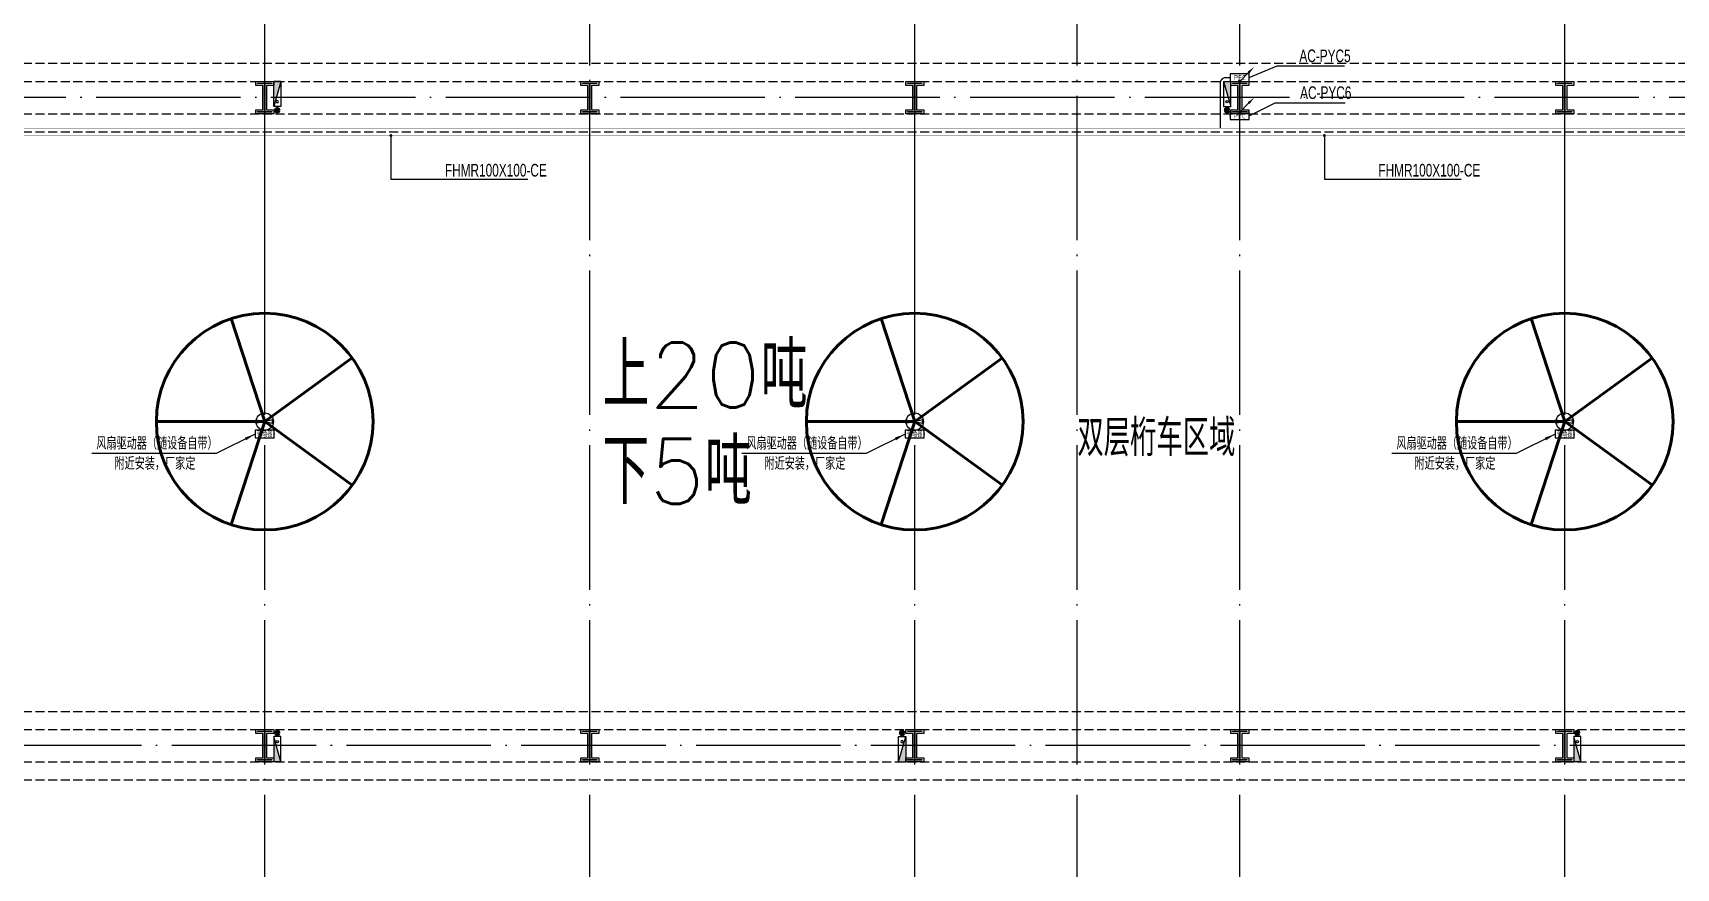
# Model space of a CAD drawing. Extents: x -1396510 to 1250330, y -1892470 to 1623980.
# Drawn here: x -234274 to -188769, y -1327367 to -1304230 of the extents above; entities that cross this region are included whole.
import ezdxf
from ezdxf.enums import TextEntityAlignment as Align

# ---------------------------------------------------------------- set-up
doc = ezdxf.new("R2010")
doc.units = 0
doc.header["$LTSCALE"] = 1000
doc.header["$MEASUREMENT"] = 0
doc.linetypes.add('DASH', pattern=[0.35, 0.25, -0.1])
doc.linetypes.add('DOTE', pattern=[2.42, 2, -0.2, 0.02, -0.2])
for name, color, linetype in [('A-AXIS-DOTE', 14, 'DOTE'), ('A-HATCH-2', 251, 'Continuous'), ('A-LIN-V', 9, 'Continuous'), ('A-WINDOW', 140, 'Continuous'), ('AS-COLN', 6, 'Continuous'), ('CABLETRAY_DIM', 3, 'Continuous'), ('CABLETRAY_FIRE', 1, 'DASH'), ('DIM-箱柜', 3, 'Continuous'), ('EQUIP-动力', 3, 'Continuous'), ('EQUIP-箱柜', 3, 'Continuous'), ('LWIRE', 4, 'Continuous'), ('PUB_TEXT', 7, 'Continuous'), ('SB_ZF消火栓', 10, 'Continuous'), ('SB_ZF消火栓M', 10, 'Continuous'), ('WIRE-照明', 1, 'Continuous')]:
    doc.layers.add(name, color=color, linetype=linetype)
doc.layers.add('A-云线2', color=3, linetype='Continuous', plot=False)
doc.layers.add('LG-ZF消防', color=1, linetype='Continuous', lineweight=60)
doc.styles.add('_TEL_ATTDEF', font='GBENOR', dxfattribs={"width": 0.8, "height": 3, "bigfont": 'GBCBIG'})
doc.styles.add('_TEL_DIM', font='SIMPLEX', dxfattribs={"width": 0.8, "height": 3.5, "bigfont": 'HZTXT'})
doc.styles.add('A-STANDARD', font='SIMPLEX', dxfattribs={"bigfont": 'GBCBIG'})
doc.styles.add('HZTXT5', font='aa.shx', dxfattribs={"width": 0.7, "bigfont": 'hztxt.shx'})
doc.styles.get("Standard").update_dxf_attribs({"font": 'gbenor.shx', "bigfont": 'gbcbig.shx'})

# ---------------------------------------------------------------- blocks, each defined once
blk = doc.blocks.new('G$C2F382D44')
at = {"color": 0, "style": 'A-STANDARD'}
for s, p in [('上20吨', (-2949, 425)), ('下5吨', (-2952, -2245))]:
    blk.add_text(s, height=1800, dxfattribs=at).set_placement(p)
blk = doc.blocks.new('4324324')
at = {"layer": 'A-HATCH-2', "color": 8, "linetype": 'DASH'}
for p, q in [((-294754, 603720), (-128854, 603720)), ((-294754, 603220), (-128854, 603220)), ((-294754, 602320), (-128854, 602320)), ((-294754, 601820), (-128854, 601820)), ((-294754, 585770), (-128854, 585770)), ((-294754, 585270), (-128854, 585270)), ((-307354, 584370), (-128854, 584370)), ((-307354, 583870), (-128854, 583870))]:
    blk.add_line(p, q, dxfattribs=at)
blk = doc.blocks.new('w4324324')
at = {"layer": 'A-HATCH-2', "color": 0, "lineweight": 60}
for q in [(-1694760, 686605), (-1697614, 684532), (-1691907, 684532), (-1696524, 681178), (-1692997, 681178)]:
    blk.add_line((-1694760, 683605), q, dxfattribs=at)
blk.add_circle((-1694760, 683605), 3000, dxfattribs=at)
blk = doc.blocks.new('342343')
at = {"layer": 'A-LIN-V', "color": 8}
for p in [(1066610, 27556), (1066610, 9556), (1066610, -8444)]:
    blk.add_blockref('w4324324', p, dxfattribs=at)
blk = doc.blocks.new('w42343243')
at = {"layer": 'A-HATCH-2', "color": 8}
blk.add_lwpolyline([(-165104, 621070), (-164604, 621070), (-164604, 620958), (-164800, 620958), (-164800, 620282), (-164604, 620282), (-164604, 620170), (-165104, 620170), (-165104, 620282), (-164908, 620282), (-164908, 620958), (-165104, 620958)], close=True, dxfattribs=at)
at = {"layer": 'AS-COLN', "color": 3}
blk.add_lwpolyline([(-165054, 621020), (-164654, 621020), (-164654, 621008), (-164850, 621008), (-164850, 620232), (-164654, 620232), (-164654, 620220), (-165054, 620220), (-165054, 620232), (-164858, 620232), (-164858, 621008), (-165054, 621008)], close=True, dxfattribs=at)
blk = doc.blocks.new('42343')
at = {"layer": 'A-WINDOW'}
for p in [(-63000, -17850), (-54000, -17850), (-45000, -17850), (-36000, -17850), (-27000, -17850), (-63000, -35800), (-54000, -35800), (-45000, -35800), (-36000, -35800), (-27000, -35800)]:
    blk.add_blockref('w42343243', p, dxfattribs=at)
blk = doc.blocks.new('A$C5D961328')
at = {"layer": 'SB_ZF消火栓'}
blk.add_hatch(color=256, dxfattribs=at).paths.add_polyline_path([(0, 40), (700, 40), (700, 240)])
for p, q in [((700, 240), (0, 240)), ((0, 240), (0, 40)), ((700, 240), (0, 40)), ((0, 40), (700, 40)), ((700, 240), (700, 40))]:
    blk.add_line(p, q, dxfattribs=at)
at = {"layer": 'SB_ZF消火栓', "color": 1}
blk.add_circle((140, 140), 32.5, dxfattribs=at)
blk = doc.blocks.new('we42342343234')
at = {"layer": 'LG-ZF消防'}
for centre in [(-227504, 602420), (-201204, 602420), (-227504, 585170), (-210204, 585170), (-191504, 585170)]:
    blk.add_circle(centre, 50, dxfattribs=at)
at = {"layer": 'SB_ZF消火栓M'}
for p, xscale, rotation in [((-227644, 602520), -1, 270), ((-210064, 585070), -1.000000000000001, 90)]:
    blk.add_blockref('A$C5D961328', p, dxfattribs=dict(at, xscale=xscale, rotation=rotation))
for p, rotation in [((-201064, 602520), 90), ((-227644, 585070), 270), ((-191644, 585070), 270)]:
    blk.add_blockref('A$C5D961328', p, dxfattribs=dict(at, rotation=rotation))
blk = doc.blocks.new('世赫3#厂房一层0821')
at = {"layer": 'A-AXIS-DOTE', "color": 8, "ltscale": 2}
for p, q in [((85000, -79980), (85000, 5514)), ((94000, -79980), (94000, 5514)), ((103000, -79980), (103000, 5514)), ((107500, -79980), (107500, 5514)), ((112000, -79980), (112000, 5514)), ((121000, -79980), (121000, 5514)), ((190814.2, -17950), (-5155.8, -17950)), ((192904.2, -35900), (-5155.8, -35900))]:
    blk.add_line(p, q, dxfattribs=at)
at = {"color": 8}
blk.add_blockref('G$C2F382D44', (97304.2, -26960), dxfattribs=at)
at = {"layer": 'A-LIN-V', "color": 8, "rotation": 90}
blk.add_blockref('342343', (796160.7, 601225), dxfattribs=at)
at = {"layer": 'A-WINDOW'}
for name in ['42343', '4324324']:
    blk.add_blockref(name, (312854.2, -620720), dxfattribs=at)
at = {"layer": 'SB_ZF消火栓'}
blk.add_blockref('we42342343234', (312854.2, -620720), dxfattribs=at)
at = {"layer": 'PUB_TEXT', "color": 8}
blk.add_text('双层桁车区域', height=1012.77, dxfattribs=at).set_placement((107504.8, -27880.8))
blk = doc.blocks.new('$equip$00002854')
for p, q in [((-0.62, 0.13), (-0.1, 0.02)), ((-0.62, -0.13), (-0.62, 0.13)), ((0.62, 0.13), (0.1, 0.02)), ((0.62, -0.13), (0.62, 0.13)), ((-0.1, -0.02), (-0.62, -0.13)), ((0.1, -0.02), (0.62, -0.13))]:
    blk.add_line(p, q)
at = {"const_width": 0.0571}
blk.add_lwpolyline([(-0.69, 0, 1), (0.69, 0, 1), (-0.69, 0, 1.215985)], format="xyb", dxfattribs=at)
for radius in [0.688, 0.104]:
    blk.add_circle((0, 0), radius)
for p in [(-0.69, 0), (0, 0.69), (0.69, 0), (0, -0.69)]:
    blk.add_point(p)
at = {"color": 7, "style": '_TEL_DIM', "flags": 1}
for tag in ['A', 'REMARK']:
    blk.add_attdef(tag, text='', height=0.00002, dxfattribs=at).set_placement((0, 0), align=Align.MIDDLE_CENTER)
blk = doc.blocks.new('$equip$00002926')
for p, q in [((0.75, 0.6), (-0.75, 0.6)), ((-0.75, 0.6), (-0.75, 0)), ((-0.75, 0), (0.75, 0)), ((0.75, 0), (0.75, 0.6))]:
    blk.add_line(p, q)
at = {"const_width": 0.0571}
blk.add_lwpolyline([(-0.75, 0.6), (-0.75, 0), (0.75, 0), (0.75, 0.6), (-0.75, 0.6), (-0.75, 0)], dxfattribs=at)
for p in [(-0.75, 0.3), (0, 0.6), (0, 0), (0.75, 0.3)]:
    blk.add_point(p)
at = {"color": 7, "style": '_TEL_DIM'}
blk.add_attdef('$TEXT$', text='', height=0.4, dxfattribs=at).set_placement((0, 0.3), align=Align.MIDDLE_CENTER)
at = {"color": 7, "style": '_TEL_DIM', "flags": 1}
for tag in ['A', 'REMARK']:
    blk.add_attdef(tag, text='', height=0.00002, dxfattribs=at).set_placement((0, 0), align=Align.MIDDLE_CENTER)
blk = doc.blocks.new('$equip$00002708')
for p, q in [((-0.75, 0.6), (-0.75, 0)), ((0.75, 0.6), (-0.75, 0.6)), ((-0.75, 0), (0.75, 0)), ((0.75, 0), (0.75, 0.6))]:
    blk.add_line(p, q)
at = {"const_width": 0.0571}
blk.add_lwpolyline([(-0.75, 0.6), (-0.75, 0), (0.75, 0), (0.75, 0.6), (-0.75, 0.6), (-0.75, 0)], dxfattribs=at)
for p in [(-0.75, 0.3), (0, 0.6), (0, 0), (0.75, 0.3)]:
    blk.add_point(p)
at = {"color": 7, "style": '_TEL_DIM', "flags": 1}
for tag in ['REMARK', 'A']:
    blk.add_attdef(tag, text='', height=0.4, dxfattribs=at).set_placement((0, 0), align=Align.MIDDLE_CENTER)
at = {"color": 7, "style": '_TEL_DIM'}
blk.add_attdef('$TEXT$', text='', height=0.4, dxfattribs=at).set_placement((0, 0.3), align=Align.MIDDLE_CENTER)
blk = doc.blocks.new('$TelecSys$00000079')
for p, q in [((0.7, 0.7), (0, 0)), ((0.1, 0.1), (0.1, 0.1)), ((-0.1, -0.1), (-0.1, -0.1))]:
    blk.add_line(p, q)
at = {"const_width": 0.142}
blk.add_lwpolyline([(-0.07, 0, 1), (0.07, 0, 1)], format="xyb", close=True, dxfattribs=at)
blk.add_solid([(0.63, 0.77), (0.77, 0.63), (1.15, 1.15)])
at = {"width": 0.8, "flags": 9}
blk.add_attdef('A', (0, 0), '', height=0.00002, dxfattribs=at)

msp = doc.modelspace()

# ---------------------------------------------------------------- linework, layer by layer
at = {"layer": 'CABLETRAY_DIM'}
for p, q in [((-224360, -1307074), (-224360, -1308280)), ((-198510, -1307074), (-198510, -1308280)), ((-224360, -1308280), (-220570, -1308280)), ((-198510, -1308280), (-194720, -1308280))]:
    msp.add_line(p, q, dxfattribs=at)
at = {"layer": 'CABLETRAY_DIM', "const_width": 40}
for points in [[(-224360, -1307054, 1), (-224360, -1307094, 1)], [(-198510, -1307054, 1), (-198510, -1307094, 1)]]:
    msp.add_lwpolyline(points, format="xyb", close=True, dxfattribs=at)
at = {"layer": 'CABLETRAY_FIRE', "const_width": 7.5}
for points in [[(-293420, -1306874), (-164390, -1306874)], [(-164390, -1307074), (-293420, -1307074)]]:
    msp.add_lwpolyline(points, dxfattribs=at)
at = {"layer": 'DIM-箱柜'}
for p, q in [((-200591.7, -1305469), (-199818.2, -1305146.5)), ((-199818.2, -1305146.5), (-197951.1, -1305146.5)), ((-200591.7, -1306529), (-199873.3, -1306167.2)), ((-199873.3, -1306167.2), (-197938.2, -1306167.2)), ((-228116.7, -1315344.6), (-229200, -1315879)), ((-210116.7, -1315344.6), (-211200, -1315879)), ((-192116.7, -1315344.6), (-193200, -1315879)), ((-229200, -1315879), (-232640, -1315879)), ((-211200, -1315879), (-214640, -1315879)), ((-193200, -1315879), (-196640, -1315879))]:
    msp.add_line(p, q, dxfattribs=at)
for points in [[(-228116.7, -1315344.6, 0, 80, 0), (-228385.7, -1315477.3, 0, 0, 0)], [(-210116.7, -1315344.6, 0, 80, 0), (-210385.7, -1315477.3, 0, 0, 0)], [(-192116.7, -1315344.6, 0, 80, 0), (-192385.7, -1315477.3, 0, 0, 0)]]:
    msp.add_lwpolyline(points, format="xyseb", dxfattribs=at)
at = {"layer": 'WIRE-照明', "linetype": 'Continuous', "const_width": 35}
for points in [[(-227854.2, -1314758.3), (-227854.2, -1297499.6)], [(-209854.2, -1314758.3), (-209854.2, -1297499.6)], [(-191854.2, -1314758.3), (-191854.2, -1297499.6)], [(-201240, -1305469), (-201116.7, -1305469)], [(-201390, -1306874), (-201390, -1305619)], [(-200854.2, -1306874), (-200854.2, -1306634)]]:
    msp.add_lwpolyline(points, dxfattribs=at)
msp.add_lwpolyline([(-201240, -1305469, 0.4142136), (-201390, -1305619)], format="xyb", dxfattribs=at)

# ---------------------------------------------------------------- block references
at = {"layer": 'A-云线2'}
msp.add_blockref('世赫3#厂房一层0821', (-312854.2, -1288074), dxfattribs=at)
at = {"layer": 'EQUIP-动力', "xscale": 350, "yscale": 350, "zscale": 350}
for p in [(-227854.2, -1314999), (-209854.2, -1314999), (-191854.2, -1314999)]:
    msp.add_blockref('$equip$00002854', p, dxfattribs=at)
at = {"layer": 'EQUIP-箱柜'}
ref = msp.add_blockref('$equip$00002708', (-200854.2, -1305574), dxfattribs=dict(at, xscale=350, yscale=350, zscale=350))
ref.add_attrib('$TEXT$', 'PFC', dxfattribs={"layer": '0', "color": 7, "height": 140, "style": '_TEL_ATTDEF'}).set_placement((-200854.2, -1305469), align=Align.MIDDLE_CENTER)
ref = msp.add_blockref('$equip$00002708', (-200854.2, -1306634), dxfattribs=dict(at, xscale=350, yscale=350, zscale=350))
ref.add_attrib('$TEXT$', 'PFC', dxfattribs={"layer": '0', "color": 7, "height": 140, "style": '_TEL_ATTDEF'}).set_placement((-200854.2, -1306529), align=Align.MIDDLE_CENTER)
ref = msp.add_blockref('$equip$00002926', (-227854.2, -1315449.6), dxfattribs=dict(at, xscale=350, yscale=350, zscale=350))
ref.add_attrib('$TEXT$', '驱动器', dxfattribs={"layer": '0', "color": 7, "height": 140, "style": '_TEL_ATTDEF'}).set_placement((-227854.2, -1315344.6), align=Align.MIDDLE_CENTER)
ref = msp.add_blockref('$equip$00002926', (-209854.2, -1315449.6), dxfattribs=dict(at, xscale=350, yscale=350, zscale=350))
ref.add_attrib('$TEXT$', '驱动器', dxfattribs={"layer": '0', "color": 7, "height": 140, "style": '_TEL_ATTDEF'}).set_placement((-209854.2, -1315344.6), align=Align.MIDDLE_CENTER)
ref = msp.add_blockref('$equip$00002926', (-191854.2, -1315449.6), dxfattribs=dict(at, xscale=350, yscale=350, zscale=350))
ref.add_attrib('$TEXT$', '驱动器', dxfattribs={"layer": '0', "color": 7, "height": 140, "style": '_TEL_ATTDEF'}).set_placement((-191854.2, -1315344.6), align=Align.MIDDLE_CENTER)
at = {"layer": 'LWIRE', "xscale": 350, "yscale": 350, "zscale": 350}
for p in [(-200854.2, -1305574), (-200854.2, -1306424)]:
    msp.add_blockref('$TelecSys$00000079', p, dxfattribs=at)

# ---------------------------------------------------------------- texts
at = {"layer": 'CABLETRAY_DIM', "color": 7, "style": 'HZTXT5', "width": 0.7}
for p in [(-222864.2, -1308210), (-197014.2, -1308210)]:
    msp.add_text('FHMR100X100-CE', height=350, dxfattribs=at).set_placement(p)
at = {"layer": 'DIM-箱柜', "color": 7}
for s, style, width, p in [('AC-PYC5', 'HZTXT5', 0.7, (-199202.1, -1305041.5)), ('AC-PYC6', 'HZTXT5', 0.7, (-199181.3, -1306062.2)), ('风扇驱动器（随设备自带）', '_TEL_DIM', 0.8, (-232517.3, -1315774)), ('风扇驱动器（随设备自带）', '_TEL_DIM', 0.8, (-214517.3, -1315774)), ('风扇驱动器（随设备自带）', '_TEL_DIM', 0.8, (-196517.3, -1315774)), ('附近安装，厂家定', '_TEL_DIM', 0.8, (-232014.6, -1316334)), ('附近安装，厂家定', '_TEL_DIM', 0.8, (-214014.6, -1316334)), ('附近安装，厂家定', '_TEL_DIM', 0.8, (-196014.6, -1316334))]:
    msp.add_text(s, height=350, dxfattribs=dict(at, style=style, width=width)).set_placement(p)

doc.saveas('drawing.dxf')
